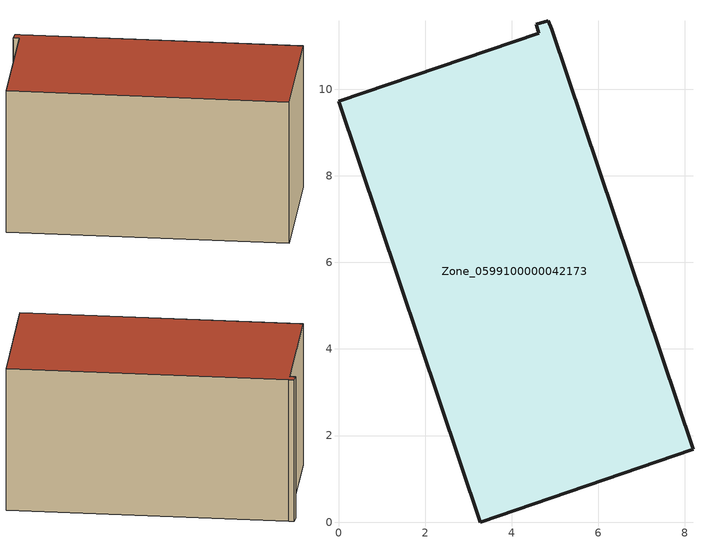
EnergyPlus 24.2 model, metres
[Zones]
Zone_0599100000042173
 floor ground (C_G): 0,9.72 4.63,11.29 4.57,11.5 4.85,11.58 4.93,11.39 8.19,1.69 3.27,0 z0
 wall outside (C_F): 3.27,0 8.19,1.69 4.93,11.39 4.85,11.58 4.57,11.5 4.63,11.29 0,9.72 3.27,0 z0:5.53
 roof outside (C_R): 4.63,11.29 0,9.72 3.27,0 8.19,1.69 4.93,11.39 4.85,11.58 4.57,11.5 z5.53
[BUILDING]
Pand.0599100000042173: North Axis=0; Terrain=City; Loads Convergence Tolerance Value=0.04; Temperature Convergence Tolerance Value=0.4; Solar Distribution=FullExterior; Maximum Number of Warmup Days=25; Minimum Number of Warmup Days=1
[Site:Location]
Rotterdam.The.Hague.AP_ZH_NLD Design_Conditions: Latitude=51.96; Longitude=4.45; Time Zone=1; Elevation=-4.5
[SITE:GROUNDTEMPERATURE:BUILDINGSURFACE]
18, 18, 18, 18, 18, 18, 18, 18, 18, 18, 18, 18
[MATERIAL] Thermal Absorptance=0.9; Solar Absorptance=0.7; Visible Absorptance=0.7
Name | Roughness | Thickness | Conductivity | Density | Specific Heat
G.TI.1946-1964 | MediumSmooth | 0.15 | 1 | 540 | 1210
F.TI.1946-1964 | Rough | 0.3 | 0.857143 | 1920 | 840
R.TI.1946-1964 | MediumRough | 0.2 | 0.277778 | 1500 | 1000
[CONSTRUCTION]
C_G: G.TI.1946-1964
C_F: F.TI.1946-1964
C_R: R.TI.1946-1964
[ZONE]
Zone_0599100000042173: Type=1; Multiplier=1; Ceiling Height=Autocalculate; Volume=Autocalculate; Floor Area=autocalculate; Part of Total Floor Area=Yes
[ZONEINFILTRATION:DESIGNFLOWRATE]
Infil_Zone_0599100000042173: Zone or ZoneList or Space or SpaceList=Zone_0599100000042173; Schedule=AlwaysOn; Design Flow Rate Calculation Method=Flow/Area; Flow Rate per Floor Area=0.003; Constant Term Coefficient=1; Temperature Term Coefficient=0; Velocity Term Coefficient=0; Velocity Squared Term Coefficient=0
[HVACTEMPLATE:ZONE:IDEALLOADSAIRSYSTEM]
Zone_0599100000042173: Maximum Heating Supply Air Temperature=50; Minimum Cooling Supply Air Temperature=13; Maximum Heating Supply Air Humidity Ratio=0.0156; Minimum Cooling Supply Air Humidity Ratio=0.0077; Heating Limit=NoLimit; Cooling Limit=NoLimit; Dehumidification Control Type=ConstantSensibleHeatRatio; Cooling Sensible Heat Ratio=0.7; Dehumidification Setpoint=60; Humidification Control Type=None; Humidification Setpoint=30; Outdoor Air Method=None; Outdoor Air Flow Rate per Person=0.00944; Outdoor Air Flow Rate per Zone Floor Area=0; Outdoor Air Flow Rate per Zone=0; Demand Controlled Ventilation Type=None; Outdoor Air Economizer Type=NoEconomizer; Heat Recovery Type=None; Sensible Heat Recovery Effectiveness=0.7; Latent Heat Recovery Effectiveness=0.65
[ZONECONTROL:THERMOSTAT]
ThermostatControl_Zone_0599100000042173: Zone or ZoneList=Zone_0599100000042173; Control Type Schedule=DualSetpointControlType; Control 1=Thermostat_Zone_0599100000042173; Temperature Difference Between Cutout And Setpoint=0
[THERMOSTATSETPOINT:DUALSETPOINT]
Thermostat_Zone_0599100000042173: Heating Setpoint Temperature Schedule=HeatingSetpoint_Zone_0599100000042173; Cooling Setpoint Temperature Schedule=CoolingSetpoint_Zone_0599100000042173
[SCHEDULE:COMPACT]
HeatingSetpoint_Zone_0599100000042173: Through: 12/31, For: AllDays, Until: 24:00, 21
CoolingSetpoint_Zone_0599100000042173: Through: 12/31, For: AllDays, Until: 24:00, 24
DualSetpointControlType: Through: 12/31, For: AllDays, Until: 24:00, 4
AlwaysOn: Through: 12/31, For: AllDays, Until: 24:00, 1
